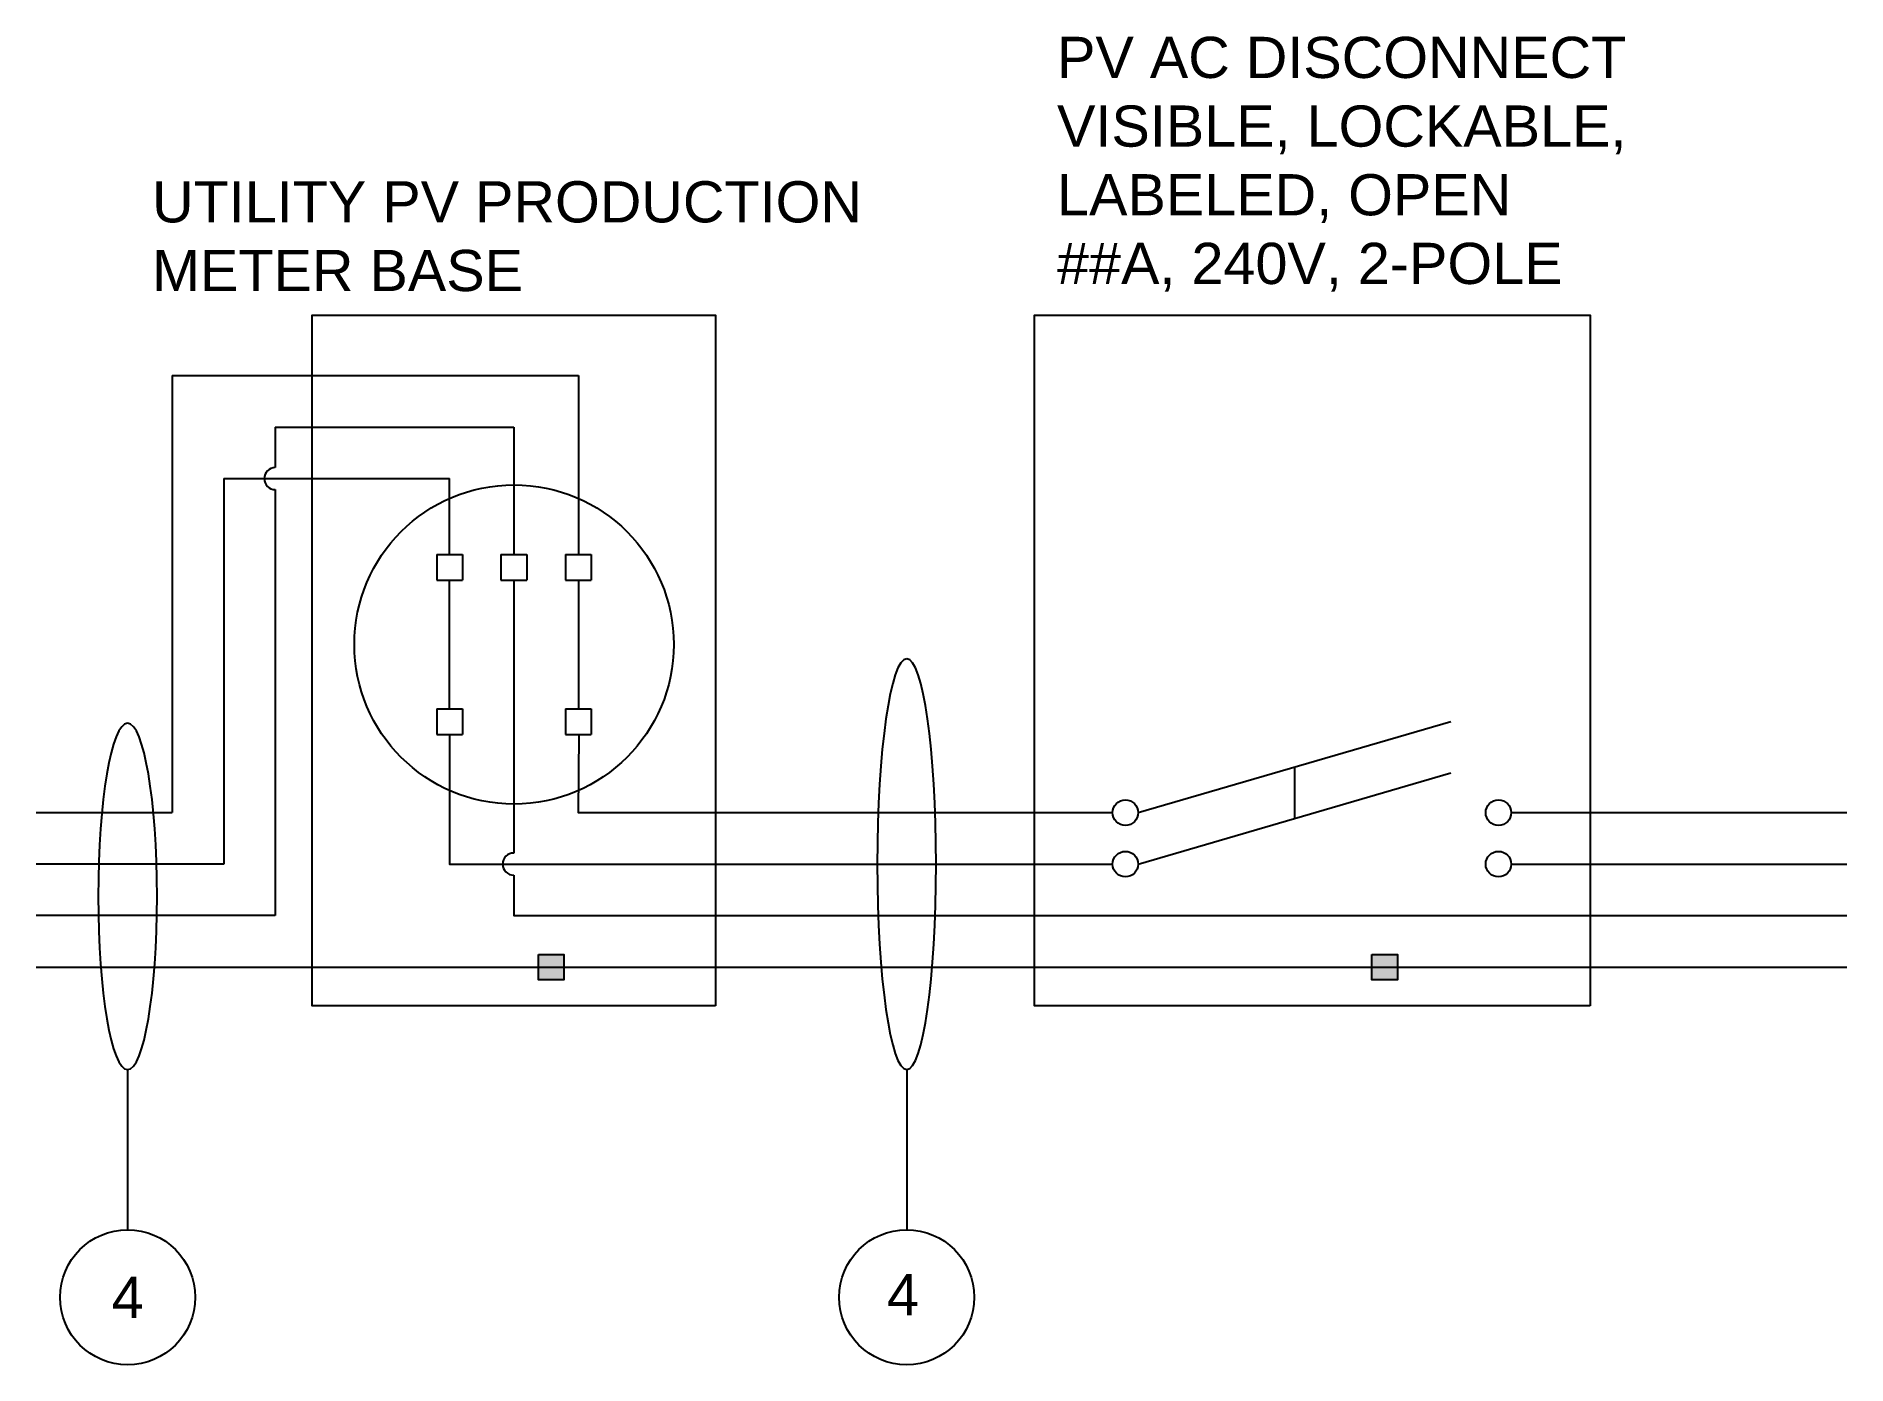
# Model space of a CAD drawing. Header units: inches. Extents: x 283.3 to 318.5, y 6.7 to 99.1.
# Drawn here: x 283.34 to 318.49, y 6.68 to 32.49 of the extents above; entities outside this region: 1.
import ezdxf

# ---------------------------------------------------------------- set-up
doc = ezdxf.new("R2010")
doc.units = ezdxf.units.IN
doc.header["$MEASUREMENT"] = 0
doc.layers.add('Ground', color=3, linetype='Continuous')
doc.layers.add('wirecallout', color=4, linetype='Continuous', lineweight=25)
doc.styles.get("Standard").update_dxf_attribs({"font": 'arial.ttf'})

# ---------------------------------------------------------------- blocks, each defined once
blk = doc.blocks.new('*T21')
at = {"color": 0, "linetype": 'ByBlock', "lineweight": -2, "transparency": 16777216}
for p, q in [((0, 0), (8.467, 0)), ((0, 0), (0, -4.497)), ((4.233, 0), (4.233, -4.497)), ((8.467, 0), (8.467, -4.497)), ((0, -1.348), (8.467, -1.348)), ((0, -2.697), (8.467, -2.697)), ((0, -4.497), (8.467, -4.497))]:
    blk.add_line(p, q, dxfattribs=at)
at = {"color": 0, "transparency": 16777216, "char_height": 0.55556, "width": 3.63333}
for s, insert, attachment_point in [('{\\fCalibri|b0|i0|c0;AC DISCO', (0.3, -1.048), 7), ('{\\fCalibri|b0|i0|c0;', (8.167, -1.048), 9), ('{\\fCalibri|b0|i0|c0;PV BREAK', (0.3, -2.397), 7), ('{\\fCalibri|b0|i0|c0;', (4.533, -2.397), 7)]:
    blk.add_mtext(s, dxfattribs=dict(at, insert=insert, attachment_point=attachment_point))

msp = doc.modelspace()

# ---------------------------------------------------------------- hatches: boundary and pattern name
h = msp.add_hatch(color=256)
h.dxf.hatch_style = 1
h.paths.add_polyline_path([(293.589, 14.654), (293.093, 14.654), (293.093, 14.406), (293.589, 14.406)])
h.paths.add_polyline_path([(293.589, 14.406), (293.093, 14.406), (293.093, 14.158), (293.589, 14.158)])
h = msp.add_hatch(color=256)
h.dxf.hatch_style = 1
h.paths.add_polyline_path([(309.771, 14.654), (309.275, 14.654), (309.275, 14.406), (309.771, 14.406)])
h.paths.add_polyline_path([(309.771, 14.406), (309.275, 14.406), (309.275, 14.158), (309.771, 14.158)])

# ---------------------------------------------------------------- linework, layer by layer
for p, q in [((285.983, 25.894), (293.869, 25.894)), ((285.983, 25.894), (285.983, 17.406)), ((293.869, 25.894), (293.869, 22.422)), ((287.983, 24.894), (287.983, 24.109)), ((287.983, 24.894), (292.615, 24.894)), ((292.615, 24.894), (292.615, 22.422)), ((286.983, 23.894), (286.983, 16.406)), ((286.983, 23.894), (291.369, 23.894)), ((287.983, 23.679), (287.983, 15.406)), ((291.369, 22.422), (291.369, 23.894)), ((291.119, 22.422), (291.119, 21.922)), ((291.119, 22.422), (291.619, 22.422)), ((291.619, 22.422), (291.619, 21.922)), ((292.366, 22.422), (292.366, 21.922)), ((292.366, 22.422), (292.866, 22.422)), ((292.866, 22.422), (292.866, 21.922)), ((293.619, 22.422), (293.619, 21.922)), ((293.619, 22.422), (294.119, 22.422)), ((294.119, 22.422), (294.119, 21.922)), ((291.119, 21.922), (291.619, 21.922)), ((291.369, 19.422), (291.369, 21.922)), ((292.366, 21.922), (292.866, 21.922)), ((292.615, 21.922), (292.615, 18.628)), ((293.619, 21.922), (294.119, 21.922)), ((293.869, 21.922), (293.869, 21.41)), ((293.869, 21.922), (293.869, 19.422)), ((291.119, 19.422), (291.119, 18.922)), ((291.119, 19.422), (291.619, 19.422)), ((291.619, 19.422), (291.619, 18.922)), ((293.619, 19.422), (293.619, 18.922)), ((293.619, 19.422), (294.119, 19.422)), ((294.119, 19.422), (294.119, 18.922)), ((304.737, 17.406), (310.807, 19.177)), ((291.119, 18.922), (291.619, 18.922)), ((293.619, 18.922), (294.119, 18.922)), ((292.615, 18.628), (292.615, 16.621)), ((307.772, 18.291), (307.772, 17.291)), ((304.737, 16.406), (310.807, 18.177)), ((283.342, 17.406), (285.983, 17.406)), ((311.98, 17.406), (318.495, 17.406)), ((286.983, 16.406), (283.342, 16.406)), ((311.98, 16.406), (313.475, 16.406)), ((313.475, 16.406), (318.495, 16.406)), ((287.983, 15.406), (283.342, 15.406)), ((285.117, 12.416), (285.117, 9.305)), ((300.243, 12.416), (300.243, 9.305))]:
    msp.add_line(p, q)
for points in [[(296.531, 13.653), (288.699, 13.653), (288.699, 27.069), (296.531, 27.069)], [(313.51, 13.653), (302.724, 13.653), (302.724, 27.069), (313.51, 27.069)], [(293.093, 14.654), (293.589, 14.654), (293.589, 14.158), (293.093, 14.158)], [(309.275, 14.654), (309.771, 14.654), (309.771, 14.158), (309.275, 14.158)]]:
    msp.add_lwpolyline(points, close=True)
for points in [[(291.369, 18.922), (291.369, 16.406), (304.24, 16.406)], [(293.875, 18.922), (293.866, 17.406), (304.24, 17.406)], [(292.615, 16.191), (292.615, 15.406), (318.495, 15.406)]]:
    msp.add_lwpolyline(points)
for centre, radius in [((292.619, 20.672), 3.1), ((304.489, 17.406), 0.248), ((311.732, 17.406), 0.248), ((304.489, 16.406), 0.248), ((311.732, 16.406), 0.248), ((285.117, 7.994), 1.311), ((300.243, 7.994), 1.311)]:
    msp.add_circle(centre, radius)
for centre in [(287.983, 23.894), (292.615, 16.406)]:
    msp.add_arc(centre, 0.215, 90, 270)
at = {"layer": 'Ground'}
msp.add_lwpolyline([(283.342, 14.406), (318.495, 14.406)], dxfattribs=at)
at = {"layer": 'wirecallout', "color": 7, "extrusion": (0, 0, -1)}
for centre, major_axis, ratio in [((300.243, 16.406), (0, 3.99), 0.14309), ((285.117, 15.78), (0, 3.364), 0.169711)]:
    msp.add_ellipse(centre, major_axis=major_axis, ratio=ratio, dxfattribs=at)

# ---------------------------------------------------------------- block references
msp.add_blockref('*T21', (293.188, 99.125))

# ---------------------------------------------------------------- texts
at = {"char_height": 0.8}
for s, width, heights, insert, attachment_point in [('PV AC DISCONNECT\\PVISIBLE, LOCKABLE, LABELED, OPEN\\P##A, 240V, 2-POLE', 14.09593, [5.193], (303.162, 27.524), 7), ('\\A1;\\pxql;UTILITY PV PRODUCTION\\PMETER BASE', 14.51791, [5.98], (285.591, 27.524), 7), ('4', 15.64005, [0], (300.479, 8.443), 3), ('4', 15.64005, [0], (285.117, 7.994), 5)]:
    msp.add_mtext_dynamic_manual_height_columns(s, width=width, gutter_width=1, heights=heights, dxfattribs=dict(at, insert=insert, attachment_point=attachment_point))

doc.saveas('drawing.dxf')
